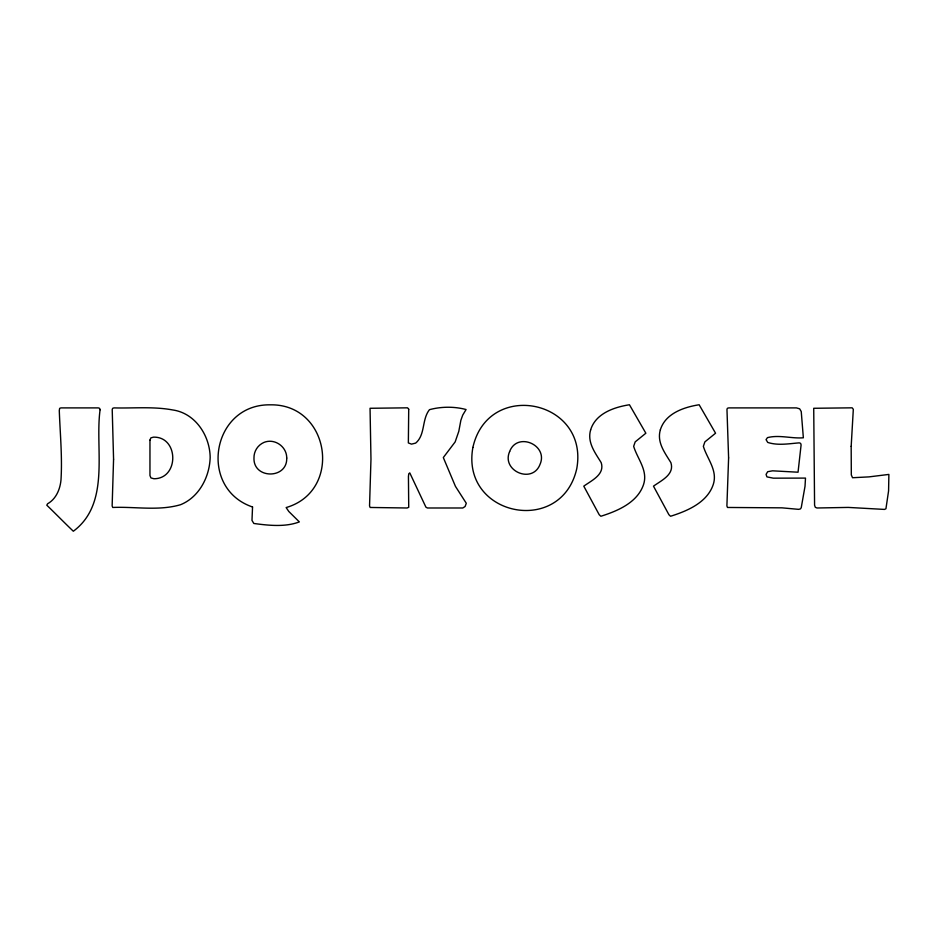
<?xml version="1.0" encoding="UTF-8"?>
<svg xmlns="http://www.w3.org/2000/svg" width="936" height="936" viewBox="0 0 936 936"><rect width="100%" height="100%" fill="white"/><g stroke="black" fill="none" stroke-linecap="round" stroke-linejoin="round"><path stroke-width="1.4" d="M851.175 446.343L851.315 474.961L852.532 477.734L869.006 476.88L888.884 474.423L888.58 490.885L885.936 508.774L884.497 509.418L848.25 507.417L816.999 507.991L815.291 507.289L814.577 505.206L813.723 408.283L852.169 407.827L853.316 409.325L851.175 446.343M149.959 440.107L149.959 475.523L150.953 477.933L153.96 478.741C179.221 478.811 178.987 436.515 153.527 437.147L150.848 437.884L149.959 440.107M408.716 409.254L408.353 442.927L411.501 444.132L415.666 443.102C425.517 434.807 421.645 419.492 429.472 409.675C441.125 406.516 454.428 406.399 466.07 409.535L462.723 415.104L460.863 420.311L458.792 431.367L455.153 441.921L443.313 457.552L455.446 486.369L466.292 503.275L465.11 506.493L462.793 507.991L427.401 507.991L425.903 507.136L409.781 472.891L408.775 473.78L408.435 476.459L408.728 507.324L407.078 507.991L370.141 507.464L369.545 505.92L370.972 459.19L370.048 408.283L407.57 407.827L408.716 409.254M100.093 409.746C94.653 449.093 110.928 503.264 73.336 531.238C64.514 522.85 55.587 513.653 46.8 505.206L47.584 503.779C56.09 498.982 60.103 489.317 60.992 479.969C62.396 456.826 60.115 433.66 59.284 410.53L59.658 408.342L60.922 407.897L98.303 407.897L99.649 408.353L100.093 409.746M113.572 459.19L112.144 505.92L112.741 507.464C135.147 506.505 158.675 511.138 180.578 504.703C199.204 497.133 209.617 476.798 210.167 457.411C209.875 435.638 195.355 413.139 172.68 409.945C153.317 406.353 133.555 408.412 114.005 407.897L112.671 408.307L112.215 409.535L113.572 459.19M728.606 457.903L726.898 505.92L727.483 507.464L781.993 507.839L798.595 509.348L800.397 508.927L801.239 507.698L805.018 486.299L805.498 478.097L773.323 478.167L766.923 476.88L766.069 474.388L767.684 471.709L772.551 470.82L798.045 472.212L801.099 444.916L800.631 443.371L799.239 442.857C788.837 443.699 777.839 445.735 767.719 442.424L766.069 439.639L767.462 437.638C779.197 434.573 791.552 438.762 803.357 437.791L801.239 411.536L799.648 408.81L796.454 407.897L728.758 407.897L727.342 408.307L726.968 409.535L728.606 457.903M252.544 506.984L251.983 520.404L253.831 523.47C268.609 525.47 285.281 527.272 299.344 521.902L288.791 511.477L286.147 507.558C342.974 491.049 330.057 403.814 270.387 404.832C211.735 403.802 197.683 488.346 252.544 506.984M472.891 447.431C460.407 516.122 561.46 536.726 576.763 468.632C589.212 399.777 488.182 379.057 472.891 447.431M590.639 429.87C586.989 442.33 595.12 452.743 601.193 462.653C605.042 474.517 591.599 480.496 583.783 486.158L599.192 514.695L600.842 516.262C617.655 510.986 637.521 502.573 643.57 484.485C648.157 470.41 637.451 458.932 633.66 446.343L635.181 441.886L645.852 433.216L629.448 404.761C614.133 407.16 595.624 413.455 590.639 429.87M660.336 429.87C656.686 442.33 664.829 452.743 670.89 462.653C674.739 474.517 661.307 480.496 653.492 486.158L668.901 514.695L670.539 516.262C687.363 510.986 707.218 502.573 713.267 484.485C717.853 470.41 707.148 458.932 703.357 446.343L704.878 441.886L715.56 433.216L699.145 404.761C683.842 407.16 665.32 413.455 660.336 429.87M509.629 451.573C501.123 470.866 532.397 484.392 540.014 464.408C548.601 445.021 517.175 431.402 509.629 451.573M286.72 458.043C287.492 479.302 253.246 479.267 253.972 458.043A16.626 16.626 0 0 1 263.917 442.435C274.552 438.001 286.896 446.612 286.72 458.043"/></g></svg>
